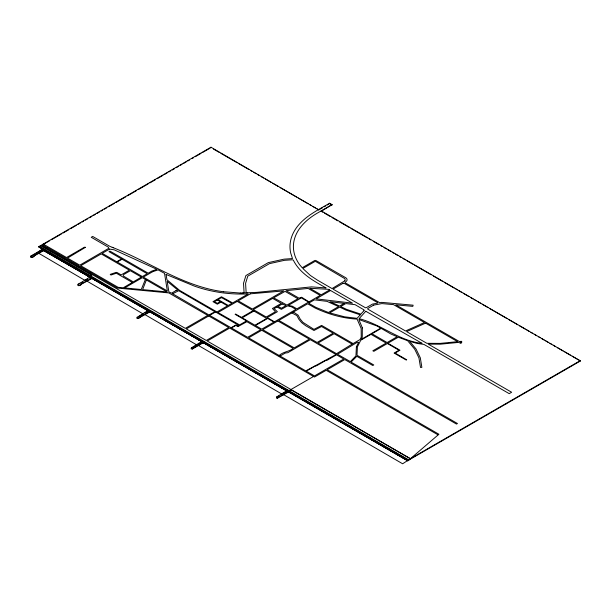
<?xml version="1.0" encoding="UTF-8"?>
<svg xmlns="http://www.w3.org/2000/svg" width="611" height="611" viewBox="0 0 611 611"><rect width="100%" height="100%" fill="white"/><g stroke="black" fill="none" stroke-linecap="round" stroke-linejoin="round"><path stroke-width="0.92" d="M44.733 250.128L42.411 250.762L34.392 255.39C34.835 257.132 29.886 258.606 30.855 256.521M34.392 255.39C34.269 256.903 29.504 258.071 31.001 255.948L41.227 250.044L42.312 248.73L41.579 250.205L41.579 249.784M42.22 249.433L38.73 246.661L210.971 147.22L318.805 209.894L317.155 208.947M90.321 276.951L90.413 276.5M148.442 310.006L148.259 310.709L92.07 278.356L92.834 277.898M287.33 390.192L287.033 391.055M92.307 277.967L81.584 283.687C79.529 286.949 75.306 284.115 80.27 283.046L90.321 276.783L90.161 277.394L43.45 250.502M81.584 283.687C81.889 285.383 76.81 286.788 77.979 284.611M150.864 311.404L148.549 312.03L139.911 317.017C138.468 319.217 134.939 317.552 138.514 316.429L148.351 310.289L92.437 278.12M191.426 347.835L191.304 348.575L192.396 348.591L202.233 342.908L204.41 342.32L204.41 342.74L202.233 343.329L192.396 349.011L191.182 348.858L191.426 347.835L202.05 341.274L202.004 341.77M202.05 341.442L201.118 342.664L192.221 347.796M137.07 317.667C136.116 319.347 139.507 318.369 139.911 317.437L149.924 311.893L202.05 341.694L150.466 311.534L202.142 341.007L202.104 341.541M287.132 390.864L203.83 342.817M293.372 312L298.13 315.207L300.131 318.988L302.888 322.318L313.947 329.36L321.63 325.411L353.097 343.565L360.009 339.579L361.231 337.211L361.154 328.428L357.137 319.194A1.031 0.596 0 0 0 356.519 319.064C342.099 318.239 327.954 314.077 314.925 307.936L308.265 304.118A1.031 0.596 0 0 0 307.409 303.95L278.837 320.393L317.071 342.466L333.163 333.178L321.546 326.511L313.985 330.49L305.714 325.724L301.719 322.738L298.848 319.278L296.908 315.612L291.806 312.901M204.211 342.763L204.211 342.343L287.292 390.391L276.646 396.936L276.523 397.677L277.608 397.692L287.453 392.01L289.484 391.437L289.484 391.857M278.983 396.004L276.401 397.96L277.608 398.112L289.095 391.659L408.102 460.618M147.358 311.32L147.358 311.74L148.19 310.976L91.894 278.479M286.338 391.346L286.338 391.758L287.117 390.88M408.935 459.976L438.912 434.245L327.168 369.731L344.764 359.574L456.509 424.087L457.471 423.522L351.531 362.361A1.031 0.596 0 0 1 351.447 361.697L356.839 356.305L372.802 365.515L373.772 364.958L357.007 355.281L357.412 346.872L360.742 340.235L370.984 334.332L386.16 343.092L372.84 350.783L373.81 351.34L387.374 343.512L398.998 350.225L394.103 353.051L406.246 360.062L406.727 359.78L395.073 353.051L399.968 350.225L387.855 343.229L398.28 337.211L407.613 340.694L414.709 349.209L418.947 357.909L420.505 367.44L421.865 367.364L420.299 357.763L415.999 348.934L409.614 341.274L417.069 343.443L423.942 344.421L509.215 393.652L511.636 392.254L428.25 344.115L440.363 344.184L458.853 342.366L460.633 343.39L461.603 342.832L460.511 342.206L461.87 342.068L461.526 341.305L459.327 341.518L395.783 304.828L412.815 306.363L413.128 305.187L381.722 302.369L379.744 302.743L345.062 282.717L345.589 281.847A5.14 2.963 0 0 0 347.017 280.266L347.048 279.364A5.14 2.963 0 0 0 345.75 277.745L316.032 260.591A1.031 0.596 0 0 0 314.581 260.591L302.201 267.733L299.665 264.762A82.225 47.475 0 0 1 317.491 213.025L332.033 204.639L321.226 211.291L321.226 210.871L580.45 360.956L408.935 459.976L40.181 246.661L41.273 246.034L91.849 275.233L90.764 275.867M437.942 434.803L326.198 370.289L314.512 377.033L229.69 328.061L207.251 341.022L410.401 458.724L402.626 463.78L283.252 394.439M89.68 277.974L89.328 278.234L89.328 277.814M38.73 247.081L40.227 246.218M49.819 240.681L43.213 244.492L43.213 244.072L66.538 257.536L84.425 247.211L85.502 247.295L67.5 258.102L79.758 265.174L108.743 248.333L108.391 247.188L91.238 237.282L92.696 236.442L109.835 246.34L113.967 247.99C150.436 262.363 183.911 286.704 223.603 291.752M51.477 239.726L61.39 233.998M63.048 233.043L68.829 229.705M70.479 228.751L76.268 225.413M77.918 224.458L80.4 223.023M82.05 222.068L83.707 221.113M85.357 220.159L87.839 218.73M89.489 217.776L91.971 216.347M93.62 215.393L95.27 214.438M96.928 213.483L99.402 212.055M101.059 211.1L102.709 210.146M104.366 209.191L106.841 207.755M108.498 206.801L114.28 203.463M115.93 202.508L119.237 200.599M125.851 196.788L120.061 200.125L120.061 199.705M127.5 195.833L136.589 190.579M138.246 189.624L148.16 183.903M149.817 182.949L155.599 179.603M157.256 178.656L163.038 175.311M164.695 174.356L167.17 172.928M168.827 171.974L170.477 171.019M172.126 170.064L174.609 168.636M176.258 167.681L178.74 166.245M180.39 165.291L182.047 164.336M183.697 163.381L186.179 161.953M187.829 160.999L189.486 160.044M191.961 158.616L193.618 157.661M195.268 156.706L201.057 153.361M202.707 152.414L210.146 148.114M34.934 254.1L31.001 256.368L31.001 255.948M36.507 253.191L41.227 250.044M34.392 255.81L44.534 250.151L90.375 276.623M72.083 262.982L73.053 262.425L78.788 265.732L77.818 266.709M78.788 266.854L79.758 266.297L117.449 288.056L168.804 292.913L207.755 315.398L185.316 328.359L59.221 255.558L60.191 255.001L72.327 262.004L71.357 262.982M89.725 273.17L90.695 272.605M80.988 283.053L82.424 282.221M38.401 253.076L85.288 280.564L87.717 279.166M81.584 284.107L92.07 278.356M332.033 204.639L329.604 203.234C317.789 210.138 304.782 216.309 296.503 227.674A85.655 49.453 0 0 0 290.714 253.053L292.455 258.445A1.711 0.985 0 0 1 291.63 258.636L284.046 259.156L268.328 262.615L245.905 275.561L243.522 283.283L244.041 291.966A1.711 0.985 0 0 1 243.041 292.906L242.873 292.936M318.805 209.894L322.661 207.664M324.204 206.778L325.747 205.884M327.29 204.99L328.833 204.105M144.937 313.137L146.548 312.206M280.082 356.037L285.253 353.051L287.789 352.707L310.327 339.693L336.042 354.533L305.79 370.877L248.585 337.852L261.745 330.253L293.242 348.438C288.858 351.814 283.344 351.653 279.112 355.48L279.112 355.9M198.117 345.291L282.114 394.202L285.643 392.163M288.56 390.903L313.542 376.475M288.56 391.323L291.103 389.849L410.401 458.724M408.935 459.556L580.45 360.536M408.102 460.282L38.73 246.661M288.583 392.033L407.743 460.831L408.102 460.366M79.277 283.779L79.804 283.58M201.951 341.793L150.1 311.77L150.665 311.427L202.104 341.205M149.871 311.992L149.871 311.572M92.437 278.036L148.404 310.121M204.211 342.427L203.654 342.855M289.133 391.567L408.224 460.213M223.473 291.73L240.337 293.043L256.864 292.364L311.511 286.88L326.129 287.949C313.611 280.961 299.948 273.484 293.295 260.11A1.711 0.985 0 0 0 291.867 259.82L284.543 260.317L269.474 263.639L247.761 276.172L245.584 283.359L246.096 291.928A1.711 0.985 0 0 0 247.004 292.768M242.025 293.395L240.337 293.463L240.337 293.043M112.172 247.31L113.256 247.73M330.414 204.12L332.033 205.052M213.438 149.061L219.204 152.391M220.846 153.338L237.312 162.847M238.962 163.794L248.837 169.499M250.479 170.454L252.129 171.401M253.771 172.348L256.246 173.776M257.888 174.731L259.538 175.678M261.18 176.625L263.654 178.053M265.296 179.008L271.063 182.33M272.705 183.285L278.471 186.607M280.113 187.562L296.579 197.063M298.221 198.01L308.104 203.715M309.746 204.67L311.396 205.617M313.038 206.571L315.513 207.992M321.226 211.291L322.875 212.246M324.525 213.201L330.307 216.538M331.956 217.485L337.738 220.823M339.388 221.778L349.293 227.498M350.943 228.453L367.455 237.985M369.105 238.939L370.755 239.894M373.237 241.322L379.011 244.66M380.668 245.607L382.318 246.561M383.968 247.516L386.442 248.944M388.092 249.899L390.574 251.327M392.224 252.282L393.874 253.237M395.523 254.191L398.005 255.619M399.655 256.574L401.305 257.529M402.955 258.476L405.429 259.912M407.086 260.866L412.86 264.196M414.51 265.151L431.022 274.683M433.505 276.119L442.585 281.358M444.235 282.313L454.141 288.033M455.791 288.98L457.44 289.935M459.09 290.889L461.572 292.318M463.222 293.272L469.004 296.61M470.653 297.565L473.128 298.993M474.778 299.948L476.427 300.902M478.085 301.849L480.559 303.285M482.209 304.24L487.99 307.57M489.64 308.524L506.977 318.537M508.627 319.492L517.708 324.731M519.358 325.686L525.139 329.024M526.789 329.971L529.263 331.406M530.913 332.353L532.571 333.308M534.22 334.263L536.695 335.691M538.344 336.646L539.994 337.6M541.652 338.555L544.126 339.983M545.776 340.938L548.25 342.366M549.908 343.321L551.557 344.276M553.207 345.223L555.682 346.658M557.331 347.613L563.113 350.943M564.763 351.898L570.544 355.235M572.194 356.19L580.45 360.956M308.601 302.086L301.33 297.893L288.27 305.431L292.356 306.218L296.9 308.845L320.187 295.396L308.12 288.43L286.047 290.668L298.993 298.145L301.651 297.236L309.326 302.086M204.013 342.534L287.239 390.589M202.004 341.602L150.275 311.732M288.919 391.697L407.988 460.518M43.908 250.495L90.229 277.203M92.07 278.272L148.259 310.709M150.1 311.77L201.951 341.709M407.865 460.763L203.654 342.687L287.117 390.964M43.717 250.525L90.229 277.287L44.206 250.197M407.865 460.679L288.697 391.575M203.478 342.817L287.033 391.139M505.862 403.596L505.862 404.016M408.347 460.06L408.347 460.48L289.133 391.483M408.224 460.129L408.224 460.549M329.604 203.234L329.604 203.654M291.103 389.428L291.103 389.849M287.857 391.842L287.857 392.262M287.453 392.01L287.453 392.43M287.292 390.307L204.013 342.786M286.666 391.101L286.666 391.521M283.336 394.385L283.336 394.805M282.198 393.728L282.198 394.148M282.114 393.782L282.114 394.202M277.608 397.692L277.608 398.112M276.646 396.936L276.646 397.356M210.971 147.22L210.971 147.641M203.921 342.381L203.921 342.802M203.478 342.473L203.478 342.893M202.638 342.74L202.638 343.161M202.233 342.908L202.233 343.329M201.92 341.511L201.874 341.977M201.447 342L201.447 342.42M201.118 342.244L201.118 342.664M196.979 344.627L196.979 345.047L144.532 314.352M192.396 348.591L192.396 349.011M148.977 311.854L148.977 312.274M148.549 312.03L148.549 312.45M147.709 311.06L147.709 311.48M139.911 317.017L139.911 317.437M138.514 316.429L138.514 316.849L143.325 314.069L86.502 280.846M91.841 278.066L91.841 278.486M90.947 278.349L90.947 278.769M90.52 278.532L90.52 278.952M90.176 277.043L90.161 277.478M85.288 280.151L85.288 280.564M43.74 250.296L43.74 250.716M42.846 250.579L42.846 250.999M42.411 250.762L42.411 251.182M42.075 249.273L42.075 249.685M356.389 346.781L355.946 355.877L350.554 361.399A1.031 0.596 0 0 1 350.294 361.575L337.493 354.258L357.275 342.275A3.865 2.23 0 0 1 358.573 342.366L356.389 346.781M172.63 293.784L208.954 314.971L214.904 311.74L178.718 290.706L172.646 293.731M297.863 298.695L285.077 291.394L273.644 297.832L286.941 305.08L297.832 298.771M362.331 327.878L362.262 337.303L361.154 339.441L380.737 328.138L377.071 326.022L358.856 319.507L362.331 327.878M308.967 302.995L308.945 303.056A1.031 0.596 0 0 0 309.235 303.56L315.803 307.325L328.397 312.504L338.616 306.607L326.954 301.338L314.405 299.856L308.967 302.995M146.365 279.968L142.607 289.629L167.116 291.951L146.365 279.968M145.395 279.41L141.256 289.507L124.583 287.926L142.363 277.661L145.395 279.41M166.1 274.446L166.918 279.739L179.695 290.439L216.974 311.961L227.521 305.874L220.983 302.094L217.348 304.194L212.987 301.674L221.465 296.778L232.608 302.934L248.242 293.906C230.011 294.723 211.498 292.195 194.283 286.055L166.1 274.446M344.764 280.884L332.033 288.56L317.491 280.166L310.403 275.5L302.842 268.481L314.581 261.707A1.031 0.596 0 0 1 316.032 261.707L344.764 278.616A5.14 2.963 0 0 1 344.764 280.884M360.238 314.841L357.275 318.11A1.031 0.596 0 0 1 356.541 318.27L344.596 316.826L329.65 312.901L339.678 307.112L345.834 310.044L360.238 314.841M363.942 310.709L360.864 314.138L346.643 309.395L340.648 306.546L345.803 303.575L355.098 304.675L363.973 309.838A1.711 0.985 0 0 1 363.942 310.709M365.768 311.259L359.115 318.667C381.211 324.22 398.937 340.969 422.071 343.344L365.768 311.259M352.127 344.123L336.524 353.693L318.041 343.023L334.133 333.736L352.127 344.123M132.312 282.45L123.231 287.796L118.106 287.315L80.728 265.732L101.22 253.901L129.372 270.161L121.169 274.897L116.93 272.453A2.154 1.245 0 0 0 116.22 272.43L115.532 272.544A2.154 1.245 0 0 0 114.952 272.789L110.224 274.362L110.912 275.049L116.082 273.323A1.451 0.84 0 0 1 116.457 273.293L132.312 282.45M141.393 277.096L133.274 281.885L123.346 276.027A3.108 1.795 0 0 1 124.148 274.293L130.342 270.719L141.393 277.096M42.969 245.057L41.999 245.614L45.26 247.493L46.23 246.936L42.969 245.057M46.955 247.356L45.985 247.913L55.952 253.672L56.922 253.107L46.955 247.356M57.648 253.527L56.678 254.092L58.496 255.138L59.466 254.581L57.648 253.527M109.575 249.082L102.19 253.344L116.724 261.737L121.566 258.942L108.972 251.663L109.942 251.106L148.175 273.186L151.895 271.04L156.622 269.459A1.612 0.932 0 0 0 156.859 269.314L114.28 249.846L109.575 249.082M122.055 259.217L117.205 262.012L142.363 276.539L147.213 273.743L122.055 259.217M152.735 271.674L143.333 277.096L167.345 290.951L164.512 273.331L158.104 269.879L152.735 271.674M176.021 290.584L171.5 293.173L168.865 291.829L167.177 281.32L177.847 290.072L176.021 290.584M217.348 299.993L214.438 301.674L217.348 303.354L220.258 301.674L217.348 299.993M221.465 297.618L218.074 299.573L228.247 305.454L231.882 303.354L221.503 297.603M208.725 315.963L186.286 328.917L206.281 340.457L228.72 327.504L208.725 315.963M215.538 311.969L209.649 315.375L231.073 327.74L235.838 325.006L237.946 326.098L239.038 325.541L215.538 311.969M237.213 301.399L217.944 312.519L239.573 324.892L246.554 320.92L235.105 314.314L235.586 314.031L241.429 317.407L253.191 310.617L237.213 301.399M250.334 293.822L238.183 300.833L252.343 309.013L283.695 290.912L250.334 293.822M272.674 298.389L253.313 309.571L265.754 316.75L266.724 316.75L275.446 311.717L272.422 308.524L281.327 303.384L272.674 298.389M253.916 311.037L242.162 317.827L254.963 325.22L267.206 318.148L265.823 317.903L253.916 311.037M235.754 325.457L231.439 327.954L247.615 337.295L260.782 329.696L246.882 321.707L238.099 326.503L235.754 325.457M277.05 306.974L274.079 308.685L277.386 311.717L267.206 317.59L274.476 321.791L295.93 309.403L291.386 306.775L288.888 306.126L287.3 305.989L281.373 309.357L277.05 306.974M282.297 303.942L278.02 306.409L281.373 308.234L285.979 305.637L282.297 303.942M267.694 318.43L255.451 325.503L261.745 329.138L273.988 322.066L267.694 318.43M329.604 289.958L321.157 294.838L309.769 288.262L328.519 289.331L329.604 289.958M277.868 320.951L262.715 329.696L294.212 347.88L309.365 339.136L277.868 320.951M330.574 290.515L316.147 298.848L352.463 303.155L330.574 290.515M343.122 283.275L333.003 289.118L365.439 307.761A1.711 0.985 0 0 0 366.653 307.47L372.489 304.102L377.346 303.193A1.359 0.787 0 0 0 377.743 302.705L344.092 283.275L343.122 283.275M344.192 303.384L339.586 306.042L329.971 301.697L344.192 303.384M373.596 305.141L368.105 308.311A1.711 0.985 0 0 0 367.608 309.013L405.505 330.979L424.485 322.516L393.484 304.622L381.89 303.591L373.596 305.141M315.345 365.92L306.271 371.16L314.512 375.918L343.794 359.008L336.524 354.815L326.832 360.406L325.518 360.605L316.658 365.722L315.345 365.92M381.218 328.42L371.946 333.766L387.13 342.534L397.173 336.73L390.796 333.95L381.218 328.42M425.577 323.15L406.605 331.613L426.868 343.313L440.195 343.39L457.67 341.679L425.577 323.15M90.336 276.821L44.336 250.258L90.336 276.905"/></g></svg>
